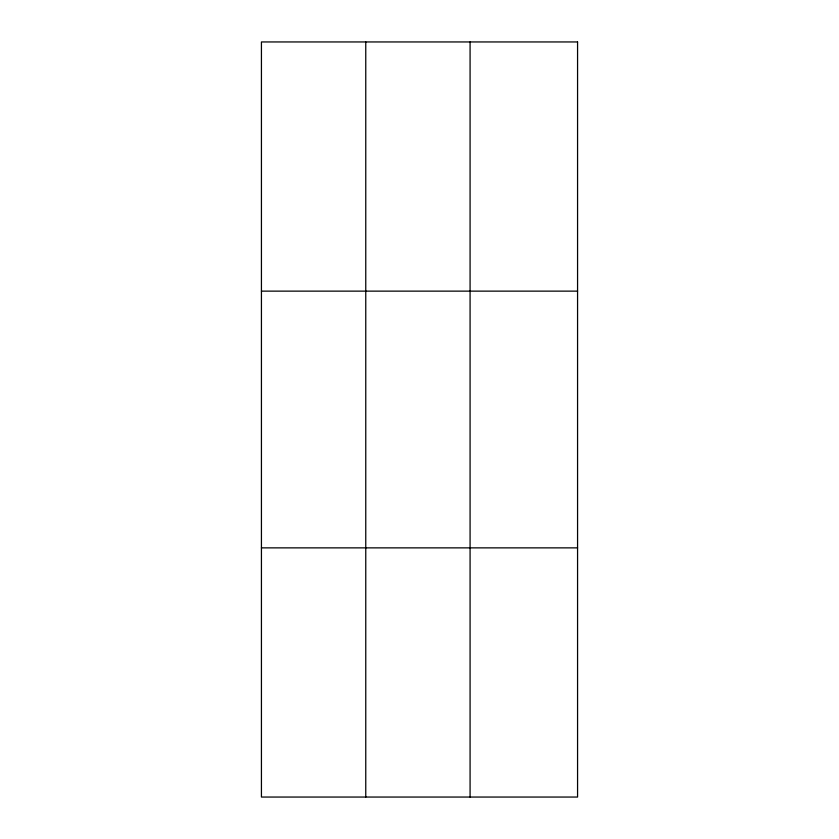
<?xml version="1.0" encoding="UTF-8"?>
<svg xmlns="http://www.w3.org/2000/svg" width="839" height="839" viewBox="0 0 839 839"><rect width="100%" height="100%" fill="white"/><g stroke="black" fill="none" stroke-linecap="round" stroke-linejoin="round"><path stroke-width="1.26" d="M365.762 797.05L365.762 41.95M470.081 797.05L470.081 41.95M261.432 291.133L577.568 291.133M261.432 547.867L577.568 547.867M577.568 41.95L577.568 797.05L261.432 797.05L261.432 41.95L577.568 41.95"/></g></svg>
